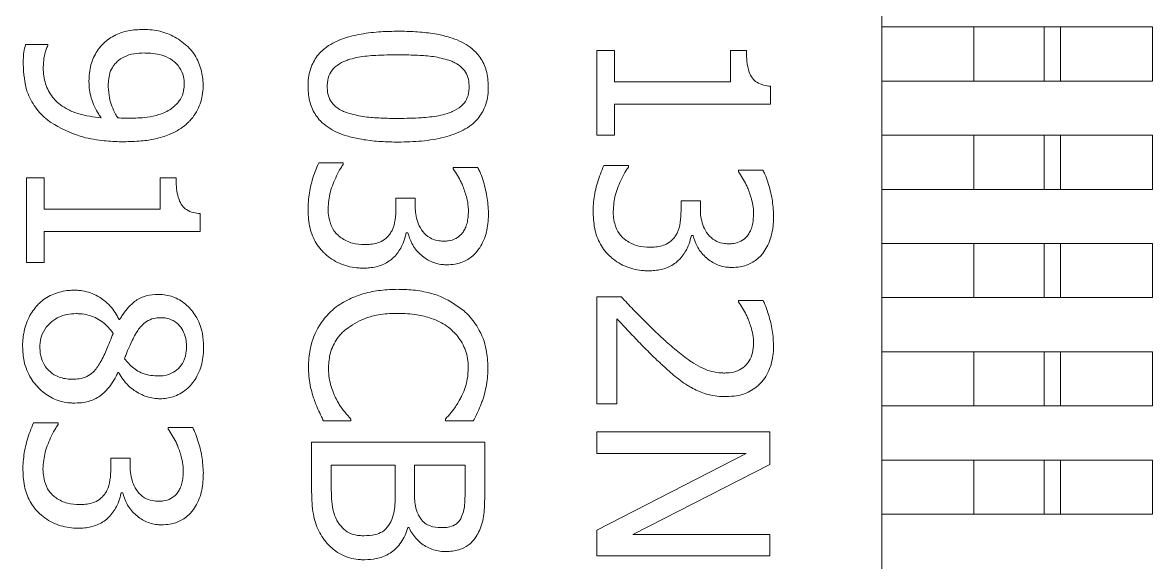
# Model space of a CAD drawing. Header units: millimetres. Extents: x 293 to 902, y 110 to 719.
# Drawn here: x 572.52 to 577.74, y 416.87 to 419.36 of the extents above; entities that cross this region are included whole.
import ezdxf

# ---------------------------------------------------------------- set-up
doc = ezdxf.new("R2010")
doc.units = ezdxf.units.MM

msp = doc.modelspace()

# ---------------------------------------------------------------- linework, layer by layer
at = {"color": 7, "linetype": 'Continuous', "lineweight": 15}
for p, q in [((576.4864, 420.22), (576.4864, 413.72)), ((576.9114, 419.345), (576.4864, 419.345)), ((576.9114, 419.095), (576.9114, 419.345)), ((577.2364, 419.095), (577.2364, 419.345)), ((577.3114, 419.345), (577.3114, 419.095)), ((577.3114, 419.345), (577.7364, 419.345)), ((577.7364, 419.095), (577.7364, 419.345)), ((572.5306, 419.264), (572.6337, 419.264)), ((572.6337, 419.264), (572.6337, 419.2588)), ((575.1695, 419.2361), (575.2512, 419.2361)), ((575.1695, 418.8459), (575.1695, 419.2361)), ((575.2512, 419.2361), (575.2512, 419.0909)), ((575.7873, 419.2361), (575.8606, 419.2361)), ((575.7873, 419.0909), (575.7873, 419.2361)), ((575.2512, 419.0909), (575.7873, 419.0909)), ((575.9721, 419.0708), (575.9721, 418.9878)), ((576.4864, 419.095), (576.9114, 419.095)), ((577.7364, 419.095), (577.3114, 419.095)), ((575.9721, 418.9878), (575.2512, 418.9878)), ((575.2512, 418.9878), (575.2512, 418.8459)), ((575.2512, 418.8459), (575.1695, 418.8459)), ((576.9114, 418.845), (576.4864, 418.845)), ((576.9114, 418.595), (576.9114, 418.845)), ((577.2364, 418.595), (577.2364, 418.845)), ((577.3114, 418.845), (577.3114, 418.595)), ((577.3114, 418.845), (577.7364, 418.845)), ((577.7364, 418.595), (577.7364, 418.845)), ((573.8848, 418.7175), (573.9982, 418.7175)), ((573.9982, 418.7175), (573.9982, 418.7097)), ((575.2019, 418.7052), (575.3154, 418.7052)), ((575.3154, 418.7052), (575.3154, 418.6974)), ((572.5352, 418.6481), (572.6168, 418.6481)), ((572.5352, 418.2578), (572.5352, 418.6481)), ((572.6168, 418.6481), (572.6168, 418.5029)), ((573.153, 418.6481), (573.2262, 418.6481)), ((573.153, 418.5029), (573.153, 418.6481)), ((574.5065, 418.689), (574.5065, 418.6954)), ((574.5065, 418.6954), (574.6199, 418.6954)), ((575.8236, 418.6766), (575.8236, 418.6831)), ((575.8236, 418.6831), (575.9371, 418.6831)), ((576.4864, 418.595), (576.9114, 418.595)), ((577.7364, 418.595), (577.3114, 418.595)), ((574.242, 418.5541), (574.3308, 418.5541)), ((574.242, 418.5087), (574.242, 418.5541)), ((574.3308, 418.5541), (574.3308, 418.5185)), ((575.5591, 418.4964), (575.5591, 418.5418)), ((575.5591, 418.5418), (575.648, 418.5418)), ((575.648, 418.5418), (575.648, 418.5061)), ((572.6168, 418.5029), (573.153, 418.5029)), ((573.3378, 418.4828), (573.3378, 418.3998)), ((573.3378, 418.3998), (572.6168, 418.3998)), ((572.6168, 418.3998), (572.6168, 418.2578)), ((574.2971, 418.3946), (574.2893, 418.3946)), ((575.6142, 418.3823), (575.6065, 418.3823)), ((576.9114, 418.345), (576.4864, 418.345)), ((576.9114, 418.095), (576.9114, 418.345)), ((577.2364, 418.095), (577.2364, 418.345)), ((577.3114, 418.345), (577.3114, 418.095)), ((577.3114, 418.345), (577.7364, 418.345)), ((577.7364, 418.095), (577.7364, 418.345)), ((572.6168, 418.2578), (572.5352, 418.2578)), ((575.1695, 418.0984), (575.283, 418.0984)), ((575.1695, 417.605), (575.1695, 418.0984)), ((575.8243, 418.0757), (575.8243, 418.0815)), ((575.8243, 418.0815), (575.9384, 418.0815)), ((576.4864, 418.095), (576.9114, 418.095)), ((577.7364, 418.095), (577.3114, 418.095)), ((572.9624, 417.994), (572.9656, 417.994)), ((575.2622, 417.9979), (575.2622, 417.605)), ((576.9114, 417.845), (576.4864, 417.845)), ((576.9114, 417.595), (576.9114, 417.845)), ((577.2364, 417.595), (577.2364, 417.845)), ((577.3114, 417.845), (577.3114, 417.595)), ((577.3114, 417.845), (577.7364, 417.845)), ((577.7364, 417.595), (577.7364, 417.845)), ((572.9611, 417.7502), (572.9578, 417.7502)), ((575.2622, 417.605), (575.1695, 417.605)), ((576.4864, 417.595), (576.9114, 417.595)), ((577.7364, 417.595), (577.3114, 417.595)), ((572.5676, 417.5168), (572.681, 417.5168)), ((572.681, 417.5168), (572.681, 417.5091)), ((574.0339, 417.5266), (573.9068, 417.5266)), ((574.0339, 417.5343), (574.0339, 417.5266)), ((574.4708, 417.5266), (574.4708, 417.535)), ((574.5992, 417.5266), (574.4708, 417.5266)), ((573.1893, 417.4948), (573.3027, 417.4948)), ((573.1893, 417.4883), (573.1893, 417.4948)), ((575.1695, 417.4754), (575.9695, 417.4754)), ((575.1695, 417.3762), (575.1695, 417.4754)), ((575.9695, 417.4754), (575.9695, 417.3243)), ((573.8523, 417.4274), (574.6523, 417.4274)), ((573.8523, 417.1979), (573.8523, 417.4274)), ((574.6523, 417.4274), (574.6523, 417.2154)), ((572.9248, 417.3535), (573.0136, 417.3535)), ((572.9248, 417.3081), (572.9248, 417.3535)), ((573.0136, 417.3535), (573.0136, 417.3178)), ((575.8593, 417.3762), (575.1695, 417.3762)), ((575.1695, 417.0222), (575.8593, 417.3762)), ((576.9114, 417.345), (576.4864, 417.345)), ((576.9114, 417.095), (576.9114, 417.345)), ((577.2364, 417.095), (577.2364, 417.345)), ((577.3114, 417.345), (577.3114, 417.095)), ((577.3114, 417.345), (577.7364, 417.345)), ((577.7364, 417.095), (577.7364, 417.345)), ((573.9431, 417.2348), (573.9431, 417.3211)), ((573.9431, 417.3211), (574.2387, 417.3211)), ((574.2387, 417.3211), (574.2387, 417.2005)), ((574.3275, 417.2005), (574.3275, 417.3211)), ((574.3275, 417.3211), (574.5616, 417.3211)), ((574.5616, 417.3211), (574.5616, 417.2193)), ((575.9695, 417.3243), (575.3361, 417.0021)), ((572.9799, 417.194), (572.9721, 417.194)), ((576.4864, 417.095), (576.9114, 417.095)), ((577.7364, 417.095), (577.3114, 417.095)), ((574.301, 417.0345), (574.2971, 417.0345)), ((575.1695, 416.9029), (575.1695, 417.0222)), ((575.3361, 417.0021), (575.9695, 417.0021)), ((575.9695, 417.0021), (575.9695, 416.9029)), ((575.9695, 416.9029), (575.1695, 416.9029))]:
    msp.add_line(p, q, dxfattribs=at)
at = {"color": 7, "linetype": 'Continuous', "lineweight": 15, "flags": 128}
for points in [[(576.9114, 419.345), (576.9748, 419.345), (577.0357, 419.345), (577.0919, 419.345), (577.1412, 419.345), (577.1816, 419.345), (577.2116, 419.345), (577.2301, 419.345), (577.2364, 419.345)], [(577.2364, 419.345), (577.2378, 419.345), (577.2421, 419.345), (577.249, 419.345), (577.2583, 419.345), (577.2697, 419.345), (577.2827, 419.345), (577.2967, 419.345), (577.3114, 419.345)], [(577.2364, 419.095), (577.2301, 419.095), (577.2116, 419.095), (577.1816, 419.095), (577.1412, 419.095), (577.0919, 419.095), (577.0357, 419.095), (576.9748, 419.095), (576.9114, 419.095)], [(577.3114, 419.095), (577.2967, 419.095), (577.2827, 419.095), (577.2697, 419.095), (577.2583, 419.095), (577.249, 419.095), (577.2421, 419.095), (577.2378, 419.095), (577.2364, 419.095)], [(576.9114, 418.845), (576.9748, 418.845), (577.0357, 418.845), (577.0919, 418.845), (577.1412, 418.845), (577.1816, 418.845), (577.2116, 418.845), (577.2301, 418.845), (577.2364, 418.845)], [(577.2364, 418.845), (577.2378, 418.845), (577.2421, 418.845), (577.249, 418.845), (577.2583, 418.845), (577.2697, 418.845), (577.2827, 418.845), (577.2967, 418.845), (577.3114, 418.845)], [(577.2364, 418.595), (577.2301, 418.595), (577.2116, 418.595), (577.1816, 418.595), (577.1412, 418.595), (577.0919, 418.595), (577.0357, 418.595), (576.9748, 418.595), (576.9114, 418.595)], [(577.3114, 418.595), (577.2967, 418.595), (577.2827, 418.595), (577.2697, 418.595), (577.2583, 418.595), (577.249, 418.595), (577.2421, 418.595), (577.2378, 418.595), (577.2364, 418.595)], [(576.9114, 418.345), (576.9748, 418.345), (577.0357, 418.345), (577.0919, 418.345), (577.1412, 418.345), (577.1816, 418.345), (577.2116, 418.345), (577.2301, 418.345), (577.2364, 418.345)], [(577.2364, 418.345), (577.2378, 418.345), (577.2421, 418.345), (577.249, 418.345), (577.2583, 418.345), (577.2697, 418.345), (577.2827, 418.345), (577.2967, 418.345), (577.3114, 418.345)], [(577.2364, 418.095), (577.2301, 418.095), (577.2116, 418.095), (577.1816, 418.095), (577.1412, 418.095), (577.0919, 418.095), (577.0357, 418.095), (576.9748, 418.095), (576.9114, 418.095)], [(577.3114, 418.095), (577.2967, 418.095), (577.2827, 418.095), (577.2697, 418.095), (577.2583, 418.095), (577.249, 418.095), (577.2421, 418.095), (577.2378, 418.095), (577.2364, 418.095)], [(576.9114, 417.845), (576.9748, 417.845), (577.0357, 417.845), (577.0919, 417.845), (577.1412, 417.845), (577.1816, 417.845), (577.2116, 417.845), (577.2301, 417.845), (577.2364, 417.845)], [(577.2364, 417.845), (577.2378, 417.845), (577.2421, 417.845), (577.249, 417.845), (577.2583, 417.845), (577.2697, 417.845), (577.2827, 417.845), (577.2967, 417.845), (577.3114, 417.845)], [(577.2364, 417.595), (577.2301, 417.595), (577.2116, 417.595), (577.1816, 417.595), (577.1412, 417.595), (577.0919, 417.595), (577.0357, 417.595), (576.9748, 417.595), (576.9114, 417.595)], [(577.3114, 417.595), (577.2967, 417.595), (577.2827, 417.595), (577.2697, 417.595), (577.2583, 417.595), (577.249, 417.595), (577.2421, 417.595), (577.2378, 417.595), (577.2364, 417.595)], [(576.9114, 417.345), (576.9748, 417.345), (577.0357, 417.345), (577.0919, 417.345), (577.1412, 417.345), (577.1816, 417.345), (577.2116, 417.345), (577.2301, 417.345), (577.2364, 417.345)], [(577.2364, 417.345), (577.2378, 417.345), (577.2421, 417.345), (577.249, 417.345), (577.2583, 417.345), (577.2697, 417.345), (577.2827, 417.345), (577.2967, 417.345), (577.3114, 417.345)], [(577.2364, 417.095), (577.2301, 417.095), (577.2116, 417.095), (577.1816, 417.095), (577.1412, 417.095), (577.0919, 417.095), (577.0357, 417.095), (576.9748, 417.095), (576.9114, 417.095)], [(577.3114, 417.095), (577.2967, 417.095), (577.2827, 417.095), (577.2697, 417.095), (577.2583, 417.095), (577.249, 417.095), (577.2421, 417.095), (577.2378, 417.095), (577.2364, 417.095)]]:
    msp.add_lwpolyline(points, dxfattribs=at)
at = {"color": 7, "linetype": 'Continuous', "lineweight": 15}
for points, knots in [([(572.871, 419.2465), (572.8752, 419.2517), (572.8942, 419.2749), (572.9377, 419.3074), (573.0049, 419.3304), (573.0517, 419.3324), (573.0752, 419.3334)], [0, 0, 0, 0, 0.087133, 0.3909941, 0.6940736, 1, 1, 1, 1]), ([(573.0752, 419.3334), (573.0819, 419.3333), (573.1154, 419.3327), (573.1622, 419.3241), (573.2242, 419.2992), (573.2555, 419.2745), (573.2762, 419.2582)], [0, 0, 0, 0, 0.0912315, 0.4589996, 0.6418413, 1, 1, 1, 1]), ([(573.8355, 419.0689), (573.8356, 419.0755), (573.8362, 419.1092), (573.8476, 419.1649), (573.8803, 419.2164), (573.9261, 419.2588), (573.9768, 419.2847), (574.0497, 419.3072), (574.1114, 419.3175), (574.184, 419.3239), (574.2256, 419.3246), (574.2517, 419.3249)], [0, 0, 0, 0, 0.0362, 0.182753, 0.301594, 0.360358, 0.520213, 0.604767, 0.774119, 0.858572, 1, 1, 1, 1]), ([(574.2517, 419.3249), (574.2584, 419.3249), (574.2917, 419.3248), (574.3517, 419.3222), (574.425, 419.3132), (574.4867, 419.2989), (574.5492, 419.2762), (574.5987, 419.2444), (574.6387, 419.1956), (574.664, 419.1417), (574.667, 419.0943), (574.6685, 419.0689)], [0, 0, 0, 0, 0.036104, 0.180598, 0.32517, 0.435279, 0.522461, 0.685395, 0.744614, 0.863036, 1, 1, 1, 1]), ([(572.5196, 419.1732), (572.5197, 419.1799), (572.5201, 419.1984), (572.5219, 419.2291), (572.5277, 419.2523), (572.5306, 419.264)], [0, 0, 0, 0, 0.218139, 0.606425, 1, 1, 1, 1]), ([(572.6337, 419.2588), (572.6309, 419.2527), (572.6225, 419.2342), (572.6146, 419.2005), (572.6131, 419.1729), (572.6123, 419.159)], [0, 0, 0, 0, 0.1957501, 0.5926011, 1, 1, 1, 1]), ([(572.8236, 419.0922), (572.8238, 419.0989), (572.8241, 419.1189), (572.8288, 419.1626), (572.8446, 419.2094), (572.8647, 419.2377), (572.871, 419.2465)], [0, 0, 0, 0, 0.1218147, 0.3658328, 0.8028188, 1, 1, 1, 1]), ([(572.9403, 419.17), (572.9448, 419.175), (572.9581, 419.1901), (572.9879, 419.2103), (573.0317, 419.2229), (573.0633, 419.2239), (573.0797, 419.2245)], [0, 0, 0, 0, 0.1293593, 0.3904095, 0.6819764, 1, 1, 1, 1]), ([(573.0797, 419.2245), (573.0864, 419.2244), (573.12, 419.2238), (573.1698, 419.2155), (573.2208, 419.1853), (573.2503, 419.1491), (573.2625, 419.1115), (573.2635, 419.0885), (573.2638, 419.0799)], [0, 0, 0, 0, 0.075876, 0.38274, 0.560263, 0.73854, 0.902215, 1, 1, 1, 1]), ([(573.2762, 419.2582), (573.2809, 419.2535), (573.3033, 419.2315), (573.3261, 419.1934), (573.3467, 419.1372), (573.3495, 419.1021), (573.3514, 419.0792)], [0, 0, 0, 0, 0.100687, 0.472491, 0.656227, 1, 1, 1, 1]), ([(575.8606, 419.2361), (575.8607, 419.2295), (575.8611, 419.196), (575.866, 419.1512), (575.886, 419.1081), (575.9098, 419.0866), (575.9394, 419.0747), (575.9616, 419.0721), (575.9721, 419.0708)], [0, 0, 0, 0, 0.0882625, 0.4439502, 0.5860437, 0.7056435, 0.8596186, 1, 1, 1, 1]), ([(572.6473, 418.9029), (572.642, 418.907), (572.6154, 418.9274), (572.5736, 418.9719), (572.5267, 419.0588), (572.5223, 419.1297), (572.5196, 419.1732)], [0, 0, 0, 0, 0.0644358, 0.3240708, 0.5842206, 1, 1, 1, 1]), ([(572.9125, 419.0682), (572.9126, 419.0749), (572.913, 419.0936), (572.9167, 419.1244), (572.927, 419.1524), (572.9374, 419.1661), (572.9403, 419.17)], [0, 0, 0, 0, 0.186083, 0.522589, 0.86309, 1, 1, 1, 1]), ([(573.9243, 419.0689), (573.9245, 419.0755), (573.9251, 419.0957), (573.9338, 419.1292), (573.9612, 419.1635), (573.9897, 419.1806), (574.0075, 419.1876), (574.0105, 419.1888)], [0, 0, 0, 0, 0.126477, 0.38221, 0.639141, 0.937732, 1, 1, 1, 1]), ([(574.0105, 419.1888), (574.0168, 419.1911), (574.0483, 419.2024), (574.095, 419.2101), (574.1694, 419.2152), (574.2172, 419.2157), (574.2517, 419.216)], [0, 0, 0, 0, 0.0820573, 0.4120675, 0.5761401, 1, 1, 1, 1]), ([(574.2517, 419.216), (574.2584, 419.216), (574.2917, 419.2159), (574.3491, 419.2137), (574.4248, 419.209), (574.4718, 419.1951), (574.4954, 419.1882)], [0, 0, 0, 0, 0.081166, 0.405902, 0.700351, 1, 1, 1, 1]), ([(574.4954, 419.1882), (574.5016, 419.1855), (574.5201, 419.1775), (574.5467, 419.1591), (574.5693, 419.129), (574.5786, 419.0977), (574.5794, 419.0774), (574.5797, 419.0689)], [0, 0, 0, 0, 0.128022, 0.386119, 0.611399, 0.836501, 1, 1, 1, 1]), ([(572.6123, 419.159), (572.6124, 419.1523), (572.6128, 419.1323), (572.6189, 419.0892), (572.6415, 419.0332), (572.6837, 418.9892), (572.7297, 418.9605), (572.7919, 418.9354), (572.8445, 418.9295), (572.8794, 418.9256)], [0, 0, 0, 0, 0.05043, 0.151531, 0.327439, 0.496766, 0.602256, 0.736267, 1, 1, 1, 1]), ([(572.8794, 418.9256), (572.8757, 418.9312), (572.8646, 418.9478), (572.8418, 418.9889), (572.8254, 419.0403), (572.8241, 419.0798), (572.8236, 419.0922)], [0, 0, 0, 0, 0.112201, 0.336871, 0.791002, 1, 1, 1, 1]), ([(572.9566, 418.9249), (572.953, 418.9306), (572.9422, 418.9475), (572.929, 418.9784), (572.916, 419.0205), (572.9138, 419.0511), (572.9125, 419.0682)], [0, 0, 0, 0, 0.132, 0.396551, 0.660814, 1, 1, 1, 1]), ([(573.2638, 419.0799), (573.2636, 419.0732), (573.2628, 419.0531), (573.2536, 419.0192), (573.2341, 418.9939), (573.2211, 418.9819), (573.2185, 418.9794)], [0, 0, 0, 0, 0.1762398, 0.5320093, 0.9048882, 1, 1, 1, 1]), ([(573.3514, 419.0792), (573.3512, 419.0726), (573.3506, 419.0389), (573.3377, 418.9784), (573.3055, 418.9272), (573.2828, 418.9049), (573.2794, 418.9016)], [0, 0, 0, 0, 0.101836, 0.513845, 0.927721, 1, 1, 1, 1]), ([(574.2523, 418.8134), (574.2457, 418.8135), (574.2123, 418.8136), (574.1523, 418.8163), (574.0789, 418.8253), (574.0171, 418.8398), (573.9542, 418.8628), (573.9046, 418.895), (573.8647, 418.944), (573.8399, 418.9974), (573.837, 419.0441), (573.8355, 419.0689)], [0, 0, 0, 0, 0.036161, 0.180883, 0.325686, 0.436574, 0.524366, 0.688707, 0.747943, 0.866307, 1, 1, 1, 1]), ([(574.0086, 418.9509), (574.0024, 418.9535), (573.9838, 418.9612), (573.9571, 418.9795), (573.9347, 419.0096), (573.9254, 419.0405), (573.9246, 419.0605), (573.9243, 419.0689)], [0, 0, 0, 0, 0.1288363, 0.3887013, 0.6139549, 0.8389511, 1, 1, 1, 1]), ([(574.6685, 419.0689), (574.6684, 419.0622), (574.6678, 419.0285), (574.6562, 418.9728), (574.623, 418.9217), (574.5765, 418.8792), (574.5248, 418.8531), (574.4469, 418.8295), (574.3779, 418.8189), (574.3065, 418.814), (574.2704, 418.8136), (574.2523, 418.8134)], [0, 0, 0, 0, 0.036272, 0.183166, 0.302151, 0.360975, 0.524214, 0.610973, 0.803728, 0.901744, 1, 1, 1, 1]), ([(574.5797, 419.0689), (574.5795, 419.0622), (574.5789, 419.042), (574.57, 419.0089), (574.5424, 418.9749), (574.515, 418.959), (574.4985, 418.9522), (574.4967, 418.9515)], [0, 0, 0, 0, 0.130277, 0.393831, 0.651755, 0.962782, 1, 1, 1, 1]), ([(573.2185, 418.9794), (573.2134, 418.975), (573.1926, 418.9572), (573.1494, 418.9391), (573.0831, 418.9247), (573.0358, 418.9237), (573.0071, 418.923)], [0, 0, 0, 0, 0.089847, 0.36694, 0.61587, 1, 1, 1, 1]), ([(573.0071, 418.923), (573.0005, 418.923), (572.9887, 418.9231), (572.9718, 418.9239), (572.9616, 418.9246), (572.9566, 418.9249)], [0, 0, 0, 0, 0.395162, 0.697519, 1, 1, 1, 1]), ([(574.2523, 418.9224), (574.2457, 418.9224), (574.2123, 418.9225), (574.1549, 418.9246), (574.0792, 418.9301), (574.0323, 418.9439), (574.0086, 418.9509)], [0, 0, 0, 0, 0.081143, 0.40581, 0.700412, 1, 1, 1, 1]), ([(574.4967, 418.9515), (574.4905, 418.9492), (574.459, 418.9377), (574.4124, 418.9301), (574.3369, 418.9235), (574.288, 418.9228), (574.2523, 418.9224)], [0, 0, 0, 0, 0.08094, 0.406283, 0.56808, 1, 1, 1, 1]), ([(572.9831, 418.8147), (572.9765, 418.8148), (572.9431, 418.815), (572.876, 418.8203), (572.7658, 418.8385), (572.6915, 418.8789), (572.6473, 418.9029)], [0, 0, 0, 0, 0.056878, 0.284635, 0.574782, 1, 1, 1, 1]), ([(573.2794, 418.9016), (573.2744, 418.8972), (573.2493, 418.8748), (573.1993, 418.8479), (573.1313, 418.8269), (573.0602, 418.8164), (573.0106, 418.8153), (572.9831, 418.8147)], [0, 0, 0, 0, 0.063408, 0.319647, 0.52946, 0.738931, 1, 1, 1, 1]), ([(573.8355, 418.499), (573.8356, 418.5057), (573.836, 418.5391), (573.8421, 418.5857), (573.858, 418.6525), (573.8739, 418.6912), (573.8848, 418.7175)], [0, 0, 0, 0, 0.0887, 0.44459, 0.622069, 1, 1, 1, 1]), ([(573.9982, 418.7097), (573.9944, 418.7042), (573.9754, 418.6766), (573.9559, 418.6337), (573.9332, 418.5713), (573.9302, 418.5317), (573.9282, 418.5055)], [0, 0, 0, 0, 0.091541, 0.459196, 0.642403, 1, 1, 1, 1]), ([(575.1527, 418.4867), (575.1527, 418.4934), (575.1532, 418.5268), (575.1592, 418.5734), (575.1752, 418.6401), (575.1911, 418.6788), (575.2019, 418.7052)], [0, 0, 0, 0, 0.0887, 0.444591, 0.622069, 1, 1, 1, 1]), ([(573.2262, 418.6481), (573.2263, 418.6415), (573.2267, 418.608), (573.2317, 418.5632), (573.2516, 418.5201), (573.2755, 418.4986), (573.3051, 418.4867), (573.3272, 418.4841), (573.3378, 418.4828)], [0, 0, 0, 0, 0.0882677, 0.4439548, 0.586047, 0.705646, 0.8596198, 1, 1, 1, 1]), ([(574.5512, 418.6099), (574.5485, 418.616), (574.5411, 418.6329), (574.5263, 418.6595), (574.5131, 418.6791), (574.5065, 418.689)], [0, 0, 0, 0, 0.219768, 0.608512, 1, 1, 1, 1]), ([(574.6199, 418.6954), (574.6229, 418.6895), (574.6378, 418.6595), (574.651, 418.6143), (574.6657, 418.5505), (574.6678, 418.5119), (574.6692, 418.4867)], [0, 0, 0, 0, 0.092661, 0.464689, 0.649985, 1, 1, 1, 1]), ([(575.3154, 418.6974), (575.3116, 418.6919), (575.2926, 418.6643), (575.2731, 418.6214), (575.2504, 418.5589), (575.2474, 418.5194), (575.2454, 418.4932)], [0, 0, 0, 0, 0.091541, 0.459199, 0.642404, 1, 1, 1, 1]), ([(575.8684, 418.5976), (575.8657, 418.6037), (575.8583, 418.6206), (575.8435, 418.6471), (575.8303, 418.6668), (575.8236, 418.6766)], [0, 0, 0, 0, 0.219787, 0.608531, 1, 1, 1, 1]), ([(575.9371, 418.6831), (575.9401, 418.6772), (575.955, 418.6472), (575.9682, 418.6019), (575.9829, 418.5382), (575.985, 418.4996), (575.9864, 418.4744)], [0, 0, 0, 0, 0.092668, 0.4646858, 0.6499783, 1, 1, 1, 1]), ([(574.5765, 418.4951), (574.5763, 418.5018), (574.5758, 418.5219), (574.5688, 418.5609), (574.5577, 418.5917), (574.5512, 418.6099)], [0, 0, 0, 0, 0.16948, 0.509297, 1, 1, 1, 1]), ([(575.8937, 418.4828), (575.8935, 418.4895), (575.893, 418.5095), (575.886, 418.5485), (575.8749, 418.5793), (575.8684, 418.5976)], [0, 0, 0, 0, 0.169466, 0.509303, 1, 1, 1, 1]), ([(573.9094, 418.3019), (573.9047, 418.3067), (573.8825, 418.3293), (573.8598, 418.3682), (573.8392, 418.4304), (573.837, 418.4709), (573.8355, 418.499)], [0, 0, 0, 0, 0.09274, 0.439837, 0.611412, 1, 1, 1, 1]), ([(573.9282, 418.5055), (573.9284, 418.4988), (573.9289, 418.4798), (573.9356, 418.4444), (573.9497, 418.4083), (573.9672, 418.3901), (573.9729, 418.3843)], [0, 0, 0, 0, 0.151104, 0.430542, 0.815768, 1, 1, 1, 1]), ([(574.2134, 418.3882), (574.2171, 418.3938), (574.2298, 418.4137), (574.24, 418.4554), (574.2413, 418.4905), (574.242, 418.5087)], [0, 0, 0, 0, 0.159747, 0.562525, 1, 1, 1, 1]), ([(574.3308, 418.5185), (574.3309, 418.5118), (574.3315, 418.4804), (574.3421, 418.4349), (574.3711, 418.39), (574.4042, 418.3659), (574.4374, 418.3568), (574.4572, 418.356), (574.465, 418.3557)], [0, 0, 0, 0, 0.084284, 0.3974485, 0.5726005, 0.7493846, 0.9019377, 1, 1, 1, 1]), ([(574.5519, 418.3979), (574.5554, 418.4036), (574.5632, 418.4164), (574.571, 418.4397), (574.5756, 418.4666), (574.5762, 418.4856), (574.5765, 418.4951)], [0, 0, 0, 0, 0.197176, 0.441461, 0.718459, 1, 1, 1, 1]), ([(575.2454, 418.4932), (575.2456, 418.4865), (575.2461, 418.4675), (575.2528, 418.432), (575.2668, 418.396), (575.2844, 418.3778), (575.2901, 418.3719)], [0, 0, 0, 0, 0.1511057, 0.4305393, 0.8157717, 1, 1, 1, 1]), ([(575.5306, 418.3758), (575.5342, 418.3815), (575.547, 418.4014), (575.5572, 418.443), (575.5585, 418.4781), (575.5591, 418.4964)], [0, 0, 0, 0, 0.159754, 0.562525, 1, 1, 1, 1]), ([(575.648, 418.5061), (575.6481, 418.4995), (575.6487, 418.468), (575.6593, 418.4226), (575.6882, 418.3777), (575.7214, 418.3536), (575.7546, 418.3444), (575.7744, 418.3437), (575.7822, 418.3434)], [0, 0, 0, 0, 0.084279, 0.397445, 0.572598, 0.74939, 0.901937, 1, 1, 1, 1]), ([(574.6692, 418.4867), (574.6691, 418.48), (574.6689, 418.46), (574.6649, 418.4132), (574.6513, 418.3613), (574.6303, 418.3283), (574.6238, 418.3181)], [0, 0, 0, 0, 0.112944, 0.339037, 0.795676, 1, 1, 1, 1]), ([(575.2266, 418.2896), (575.2219, 418.2944), (575.1997, 418.317), (575.177, 418.3558), (575.1564, 418.418), (575.1542, 418.4586), (575.1527, 418.4867)], [0, 0, 0, 0, 0.09274, 0.439837, 0.611412, 1, 1, 1, 1]), ([(575.869, 418.3856), (575.8725, 418.3913), (575.8804, 418.4041), (575.8882, 418.4274), (575.8928, 418.4543), (575.8934, 418.4733), (575.8937, 418.4828)], [0, 0, 0, 0, 0.197174, 0.441457, 0.718455, 1, 1, 1, 1]), ([(575.9864, 418.4744), (575.9863, 418.4677), (575.9861, 418.4477), (575.9821, 418.4009), (575.9685, 418.349), (575.9475, 418.316), (575.941, 418.3058)], [0, 0, 0, 0, 0.112937, 0.339037, 0.795676, 1, 1, 1, 1]), ([(574.0974, 418.3402), (574.1041, 418.3403), (574.1299, 418.3408), (574.1678, 418.3491), (574.1991, 418.3701), (574.21, 418.3838), (574.2134, 418.3882)], [0, 0, 0, 0, 0.153752, 0.596408, 0.872056, 1, 1, 1, 1]), ([(574.2893, 418.3946), (574.2878, 418.3882), (574.2831, 418.3687), (574.2707, 418.3299), (574.2499, 418.3032), (574.2374, 418.287)], [0, 0, 0, 0, 0.16579, 0.49773, 1, 1, 1, 1]), ([(574.476, 418.2468), (574.4693, 418.247), (574.4435, 418.2478), (574.3991, 418.2603), (574.3508, 418.2951), (574.3133, 418.3405), (574.3022, 418.3776), (574.2971, 418.3946)], [0, 0, 0, 0, 0.080155, 0.310559, 0.53854, 0.78796, 1, 1, 1, 1]), ([(574.465, 418.3557), (574.4717, 418.356), (574.4902, 418.3566), (574.5188, 418.3661), (574.5405, 418.3828), (574.5495, 418.3948), (574.5519, 418.3979)], [0, 0, 0, 0, 0.199969, 0.553304, 0.883155, 1, 1, 1, 1]), ([(575.7822, 418.3434), (575.7888, 418.3437), (575.8074, 418.3443), (575.836, 418.3538), (575.8577, 418.3705), (575.8667, 418.3824), (575.869, 418.3856)], [0, 0, 0, 0, 0.199969, 0.553304, 0.883155, 1, 1, 1, 1]), ([(573.9729, 418.3843), (573.978, 418.38), (573.9981, 418.3633), (574.0398, 418.3426), (574.0784, 418.341), (574.0974, 418.3402)], [0, 0, 0, 0, 0.148363, 0.580266, 1, 1, 1, 1]), ([(575.2901, 418.3719), (575.2952, 418.3677), (575.3152, 418.3509), (575.357, 418.3303), (575.3956, 418.3287), (575.4146, 418.3279)], [0, 0, 0, 0, 0.148351, 0.58026, 1, 1, 1, 1]), ([(575.4146, 418.3279), (575.4212, 418.328), (575.4471, 418.3285), (575.485, 418.3367), (575.5162, 418.3577), (575.5272, 418.3715), (575.5306, 418.3758)], [0, 0, 0, 0, 0.153761, 0.596413, 0.872057, 1, 1, 1, 1]), ([(575.6065, 418.3823), (575.6049, 418.3758), (575.6003, 418.3564), (575.5878, 418.3176), (575.5671, 418.2908), (575.5546, 418.2747)], [0, 0, 0, 0, 0.165791, 0.497727, 1, 1, 1, 1]), ([(575.7932, 418.2345), (575.7865, 418.2347), (575.7607, 418.2355), (575.7163, 418.248), (575.668, 418.2828), (575.6305, 418.3282), (575.6194, 418.3653), (575.6142, 418.3823)], [0, 0, 0, 0, 0.08016, 0.310563, 0.538543, 0.787961, 1, 1, 1, 1]), ([(574.0896, 418.2313), (574.0829, 418.2314), (574.0493, 418.232), (573.989, 418.2455), (573.937, 418.2764), (573.9133, 418.2983), (573.9094, 418.3019)], [0, 0, 0, 0, 0.10113, 0.510231, 0.919748, 1, 1, 1, 1]), ([(574.2374, 418.287), (574.2327, 418.2823), (574.2139, 418.2638), (574.1722, 418.241), (574.1251, 418.2319), (574.0974, 418.2314), (574.0896, 418.2313)], [0, 0, 0, 0, 0.123584, 0.486572, 0.856619, 1, 1, 1, 1]), ([(574.6238, 418.3181), (574.6197, 418.3128), (574.6043, 418.2928), (574.569, 418.265), (574.5205, 418.2487), (574.489, 418.2474), (574.476, 418.2468)], [0, 0, 0, 0, 0.117516, 0.445975, 0.772145, 1, 1, 1, 1]), ([(575.4068, 418.219), (575.4001, 418.2191), (575.3665, 418.2197), (575.3062, 418.2332), (575.2541, 418.2641), (575.2304, 418.286), (575.2266, 418.2896)], [0, 0, 0, 0, 0.10113, 0.510231, 0.919748, 1, 1, 1, 1]), ([(575.941, 418.3058), (575.9369, 418.3005), (575.9214, 418.2805), (575.8862, 418.2527), (575.8377, 418.2363), (575.8061, 418.235), (575.7932, 418.2345)], [0, 0, 0, 0, 0.117516, 0.445978, 0.77215, 1, 1, 1, 1]), ([(575.5546, 418.2747), (575.5498, 418.27), (575.5311, 418.2515), (575.4894, 418.2287), (575.4423, 418.2196), (575.4145, 418.2191), (575.4068, 418.219)], [0, 0, 0, 0, 0.123584, 0.486572, 0.856619, 1, 1, 1, 1]), ([(572.5857, 418.0608), (572.5905, 418.0654), (572.6122, 418.0869), (572.66, 418.1149), (572.7154, 418.1284), (572.7477, 418.1292), (572.7562, 418.1295)], [0, 0, 0, 0, 0.106279, 0.485681, 0.863785, 1, 1, 1, 1]), ([(572.7562, 418.1295), (572.7629, 418.1293), (572.794, 418.1285), (572.8489, 418.1139), (572.9112, 418.0722), (572.9454, 418.0272), (572.9595, 417.9995), (572.9624, 417.994)], [0, 0, 0, 0, 0.077052, 0.359156, 0.641043, 0.928098, 1, 1, 1, 1]), ([(573.9431, 418.0329), (573.9481, 418.0373), (573.9732, 418.0596), (574.0229, 418.0894), (574.0954, 418.1162), (574.1714, 418.131), (574.2247, 418.1326), (574.2517, 418.1334)], [0, 0, 0, 0, 0.0603184, 0.3032981, 0.5180599, 0.7565401, 1, 1, 1, 1]), ([(574.2517, 418.1334), (574.2584, 418.1333), (574.2784, 418.1332), (574.3251, 418.1306), (574.3875, 418.121), (574.4733, 418.0938), (574.5242, 418.0569), (574.5564, 418.0335)], [0, 0, 0, 0, 0.061092, 0.183311, 0.428294, 0.638814, 1, 1, 1, 1]), ([(572.9656, 417.994), (572.9691, 417.9997), (572.9864, 418.0284), (573.0192, 418.0697), (573.0745, 418.1025), (573.1154, 418.1096), (573.138, 418.11), (573.1426, 418.11)], [0, 0, 0, 0, 0.089751, 0.451912, 0.695252, 0.937961, 1, 1, 1, 1]), ([(573.1426, 418.11), (573.1493, 418.1099), (573.1782, 418.1091), (573.2291, 418.0959), (573.2841, 418.0562), (573.327, 417.9997), (573.3502, 417.9345), (573.3524, 417.8888), (573.3533, 417.8689)], [0, 0, 0, 0, 0.056115, 0.243405, 0.430915, 0.615723, 0.832829, 1, 1, 1, 1]), ([(575.283, 418.0984), (575.2875, 418.0935), (575.3104, 418.0692), (575.3533, 418.0243), (575.4121, 417.964), (575.4544, 417.9248), (575.4755, 417.9052)], [0, 0, 0, 0, 0.07331, 0.366541, 0.683111, 1, 1, 1, 1]), ([(575.8684, 417.9979), (575.8658, 418.004), (575.8587, 418.0208), (575.8436, 418.0467), (575.8308, 418.066), (575.8243, 418.0757)], [0, 0, 0, 0, 0.223393, 0.610466, 1, 1, 1, 1]), ([(575.9384, 418.0815), (575.9412, 418.0754), (575.9495, 418.0572), (575.9638, 418.0145), (575.9817, 417.9528), (575.9848, 417.9022), (575.9864, 417.8766)], [0, 0, 0, 0, 0.094543, 0.283687, 0.638208, 1, 1, 1, 1]), ([(572.517, 417.8689), (572.5171, 417.8755), (572.5176, 417.9091), (572.5259, 417.9558), (572.5489, 418.0147), (572.5715, 418.043), (572.5857, 418.0608)], [0, 0, 0, 0, 0.095988, 0.482793, 0.675246, 1, 1, 1, 1]), ([(572.5967, 417.8676), (572.597, 417.8743), (572.5976, 417.8944), (572.6068, 417.9303), (572.6323, 417.9692), (572.6718, 418.0012), (572.7177, 418.0189), (572.7499, 418.0205), (572.764, 418.0212)], [0, 0, 0, 0, 0.079083, 0.238455, 0.431632, 0.619289, 0.833299, 1, 1, 1, 1]), ([(572.764, 418.0212), (572.7707, 418.0211), (572.8008, 418.0203), (572.8425, 418.0098), (572.892, 417.9807), (572.9189, 417.9538), (572.9332, 417.9326), (572.9352, 417.9298)], [0, 0, 0, 0, 0.099084, 0.448026, 0.620692, 0.949018, 1, 1, 1, 1]), ([(573.8381, 417.7755), (573.8382, 417.7822), (573.8386, 417.8157), (573.8489, 417.8863), (573.8834, 417.9707), (573.9263, 418.0154), (573.9431, 418.0329)], [0, 0, 0, 0, 0.07005, 0.351573, 0.74706, 1, 1, 1, 1]), ([(574.2517, 418.0225), (574.245, 418.0225), (574.2116, 418.0221), (574.1589, 418.0169), (574.0817, 417.9963), (574.0376, 417.9671), (574.0099, 417.9486)], [0, 0, 0, 0, 0.077664, 0.389199, 0.615329, 1, 1, 1, 1]), ([(574.4935, 417.9512), (574.4882, 417.9553), (574.4617, 417.976), (574.4095, 417.9999), (574.3328, 418.0194), (574.2808, 418.0214), (574.2517, 418.0225)], [0, 0, 0, 0, 0.078036, 0.393195, 0.66071, 1, 1, 1, 1]), ([(574.5564, 418.0335), (574.5613, 418.029), (574.5859, 418.0062), (574.6289, 417.9501), (574.6621, 417.864), (574.6652, 417.8005), (574.6666, 417.7736)], [0, 0, 0, 0, 0.0688739, 0.3464331, 0.7221086, 1, 1, 1, 1]), ([(573.0382, 417.9259), (573.0417, 417.9316), (573.0552, 417.9538), (573.0816, 417.9832), (573.1214, 418.0006), (573.1443, 418.0018), (573.1549, 418.0024)], [0, 0, 0, 0, 0.136424, 0.53172, 0.784316, 1, 1, 1, 1]), ([(573.1549, 418.0024), (573.1616, 418.0022), (573.1817, 418.0014), (573.2136, 417.9915), (573.2431, 417.967), (573.2637, 417.9343), (573.2731, 417.9007), (573.2739, 417.8781), (573.2742, 417.8695)], [0, 0, 0, 0, 0.1000152, 0.3000573, 0.4873197, 0.6617651, 0.8709419, 1, 1, 1, 1]), ([(575.4697, 417.7865), (575.4648, 417.7911), (575.4403, 417.8137), (575.3973, 417.8555), (575.3335, 417.922), (575.2887, 417.9696), (575.2622, 417.9979)], [0, 0, 0, 0, 0.067519, 0.337633, 0.607727, 1, 1, 1, 1]), ([(575.8937, 417.8844), (575.8935, 417.8911), (575.893, 417.9112), (575.886, 417.9498), (575.8749, 417.9801), (575.8684, 417.9979)], [0, 0, 0, 0, 0.17129, 0.514723, 1, 1, 1, 1]), ([(572.9352, 417.9298), (572.9327, 417.9236), (572.9251, 417.9051), (572.9134, 417.8761), (572.9007, 417.8426), (572.8904, 417.8225), (572.8852, 417.8125)], [0, 0, 0, 0, 0.156765, 0.470283, 0.734752, 1, 1, 1, 1]), ([(572.9883, 417.8131), (572.9905, 417.8194), (572.997, 417.8384), (573.0091, 417.8665), (573.0236, 417.8978), (573.0333, 417.9165), (573.0382, 417.9259)], [0, 0, 0, 0, 0.162011, 0.486137, 0.742935, 1, 1, 1, 1]), ([(574.0099, 417.9486), (574.0049, 417.9442), (573.9813, 417.923), (573.9556, 417.8859), (573.9343, 417.8303), (573.9318, 417.796), (573.9301, 417.7742)], [0, 0, 0, 0, 0.101373, 0.481743, 0.669815, 1, 1, 1, 1]), ([(574.5758, 417.7742), (574.5757, 417.7809), (574.5749, 417.8132), (574.563, 417.8576), (574.5342, 417.9111), (574.5093, 417.9356), (574.4935, 417.9512)], [0, 0, 0, 0, 0.099607, 0.481992, 0.671129, 1, 1, 1, 1]), ([(572.7582, 417.6083), (572.7515, 417.6084), (572.7316, 417.6088), (572.6876, 417.6157), (572.6409, 417.6359), (572.5928, 417.6733), (572.5595, 417.7127), (572.5355, 417.7602), (572.5202, 417.8094), (572.5182, 417.8464), (572.517, 417.8689)], [0, 0, 0, 0, 0.050579, 0.150939, 0.336215, 0.427737, 0.612012, 0.72094, 0.829835, 1, 1, 1, 1]), ([(572.7478, 417.7185), (572.7411, 417.7186), (572.7156, 417.7193), (572.6754, 417.7291), (572.6354, 417.7577), (572.6095, 417.7945), (572.5981, 417.8329), (572.5971, 417.8577), (572.5967, 417.8676)], [0, 0, 0, 0, 0.0837819, 0.3213156, 0.5054052, 0.6893234, 0.8761759, 1, 1, 1, 1]), ([(573.2742, 417.8695), (573.274, 417.8629), (573.2734, 417.8392), (573.2644, 417.8024), (573.2387, 417.7667), (573.2056, 417.7433), (573.1736, 417.7342), (573.1542, 417.7336), (573.1484, 417.7334)], [0, 0, 0, 0, 0.096302, 0.342053, 0.531259, 0.719991, 0.916602, 1, 1, 1, 1]), ([(573.3533, 417.8689), (573.3532, 417.8622), (573.3529, 417.8422), (573.3479, 417.7954), (573.3283, 417.7335), (573.2825, 417.6739), (573.2241, 417.6373), (573.1768, 417.6287), (573.1531, 417.6284), (573.1497, 417.6283)], [0, 0, 0, 0, 0.0567529, 0.1704126, 0.4000666, 0.5987479, 0.798403, 0.9710279, 1, 1, 1, 1]), ([(575.4755, 417.9052), (575.4805, 417.9007), (575.5052, 417.8783), (575.5406, 417.8479), (575.5827, 417.8152), (575.6182, 417.7903), (575.6696, 417.7614), (575.7205, 417.7479), (575.7551, 417.7471), (575.7608, 417.747)], [0, 0, 0, 0, 0.059935, 0.299738, 0.41963, 0.539557, 0.688541, 0.949196, 1, 1, 1, 1]), ([(575.9864, 417.8766), (575.9863, 417.87), (575.9858, 417.8364), (575.9761, 417.7756), (575.938, 417.7059), (575.8803, 417.6602), (575.821, 417.6405), (575.7831, 417.6388), (575.7666, 417.6381)], [0, 0, 0, 0, 0.054681, 0.275097, 0.497788, 0.689031, 0.865083, 1, 1, 1, 1]), ([(575.8612, 417.7865), (575.8654, 417.7918), (575.8778, 417.8078), (575.8911, 417.8412), (575.8928, 417.8696), (575.8937, 417.8844)], [0, 0, 0, 0, 0.190923, 0.576207, 1, 1, 1, 1]), ([(572.8852, 417.8125), (572.882, 417.8067), (572.8698, 417.785), (572.8487, 417.7541), (572.8141, 417.7285), (572.7803, 417.7197), (572.7581, 417.7188), (572.7478, 417.7185)], [0, 0, 0, 0, 0.112747, 0.420948, 0.623749, 0.82597, 1, 1, 1, 1]), ([(573.1484, 417.7334), (573.1418, 417.7335), (573.1105, 417.7342), (573.0577, 417.7458), (573.0136, 417.7816), (572.9945, 417.8054), (572.9883, 417.8131)], [0, 0, 0, 0, 0.107607, 0.506209, 0.841085, 1, 1, 1, 1]), ([(573.8614, 417.6329), (573.8594, 417.6392), (573.8532, 417.6583), (573.8444, 417.6913), (573.8386, 417.7328), (573.8382, 417.7612), (573.8381, 417.7755)], [0, 0, 0, 0, 0.137688, 0.413238, 0.704675, 1, 1, 1, 1]), ([(573.9301, 417.7742), (573.9302, 417.7676), (573.9308, 417.734), (573.9408, 417.6802), (573.961, 417.6376), (573.9697, 417.6193)], [0, 0, 0, 0, 0.124045, 0.624435, 1, 1, 1, 1]), ([(574.5376, 417.6251), (574.5407, 417.631), (574.55, 417.6487), (574.5622, 417.6799), (574.5741, 417.7238), (574.5752, 417.7557), (574.5758, 417.7742)], [0, 0, 0, 0, 0.128628, 0.38621, 0.643974, 1, 1, 1, 1]), ([(574.6666, 417.7736), (574.6665, 417.7669), (574.6663, 417.7469), (574.6636, 417.7132), (574.6567, 417.6728), (574.6495, 417.6462), (574.6459, 417.6329)], [0, 0, 0, 0, 0.1401932, 0.4207812, 0.7094063, 1, 1, 1, 1]), ([(575.6065, 417.6796), (575.6007, 417.6829), (575.5717, 417.6996), (575.5257, 417.7354), (575.4878, 417.77), (575.4697, 417.7865)], [0, 0, 0, 0, 0.114977, 0.576317, 1, 1, 1, 1]), ([(575.7608, 417.747), (575.7674, 417.7472), (575.7876, 417.7477), (575.8195, 417.7552), (575.8464, 417.7707), (575.858, 417.7831), (575.8612, 417.7865)], [0, 0, 0, 0, 0.180154, 0.543295, 0.872142, 1, 1, 1, 1]), ([(572.9578, 417.7502), (572.955, 417.7442), (572.9404, 417.714), (572.9104, 417.6689), (572.8577, 417.6262), (572.8054, 417.6101), (572.7718, 417.6088), (572.7582, 417.6083)], [0, 0, 0, 0, 0.076686, 0.385813, 0.614146, 0.843212, 1, 1, 1, 1]), ([(573.1497, 417.6283), (573.1431, 417.6286), (573.1148, 417.6295), (573.0661, 417.6445), (573.0078, 417.6812), (572.976, 417.7217), (572.9627, 417.747), (572.9611, 417.7502)], [0, 0, 0, 0, 0.085106, 0.360689, 0.635061, 0.954217, 1, 1, 1, 1]), ([(575.7666, 417.6381), (575.7599, 417.6382), (575.7264, 417.6387), (575.6704, 417.6479), (575.6264, 417.6697), (575.6065, 417.6796)], [0, 0, 0, 0, 0.119782, 0.602557, 1, 1, 1, 1]), ([(573.9068, 417.5266), (573.904, 417.5326), (573.8956, 417.5508), (573.878, 417.5851), (573.8675, 417.6153), (573.8614, 417.6329)], [0, 0, 0, 0, 0.172866, 0.518604, 1, 1, 1, 1]), ([(573.9697, 417.6193), (573.9731, 417.6135), (573.9838, 417.5954), (574.0045, 417.5664), (574.024, 417.5451), (574.0339, 417.5343)], [0, 0, 0, 0, 0.1874935, 0.5915745, 1, 1, 1, 1]), ([(574.4708, 417.535), (574.4752, 417.54), (574.4885, 417.555), (574.513, 417.5834), (574.5287, 417.61), (574.5376, 417.6251)], [0, 0, 0, 0, 0.177937, 0.533854, 1, 1, 1, 1]), ([(574.6459, 417.6329), (574.6437, 417.6266), (574.6373, 417.6076), (574.6224, 417.5718), (574.6077, 417.5432), (574.5992, 417.5266)], [0, 0, 0, 0, 0.172081, 0.516409, 1, 1, 1, 1]), ([(572.5183, 417.2984), (572.5184, 417.305), (572.5188, 417.3385), (572.5249, 417.3851), (572.5408, 417.4518), (572.5567, 417.4905), (572.5676, 417.5168)], [0, 0, 0, 0, 0.088697, 0.444591, 0.622069, 1, 1, 1, 1]), ([(572.681, 417.5091), (572.6772, 417.5036), (572.6583, 417.476), (572.6388, 417.4331), (572.6161, 417.3706), (572.613, 417.331), (572.611, 417.3048)], [0, 0, 0, 0, 0.0915385, 0.4592002, 0.6424041, 1, 1, 1, 1]), ([(573.234, 417.4092), (573.2313, 417.4153), (573.2239, 417.4323), (573.2091, 417.4588), (573.1959, 417.4785), (573.1893, 417.4883)], [0, 0, 0, 0, 0.219768, 0.6085142, 1, 1, 1, 1]), ([(573.3027, 417.4948), (573.3057, 417.4888), (573.3207, 417.4589), (573.3338, 417.4136), (573.3486, 417.3499), (573.3507, 417.3113), (573.352, 417.286)], [0, 0, 0, 0, 0.092662, 0.464691, 0.649985, 1, 1, 1, 1]), ([(573.2593, 417.2945), (573.2591, 417.3012), (573.2586, 417.3212), (573.2516, 417.3602), (573.2405, 417.391), (573.234, 417.4092)], [0, 0, 0, 0, 0.169476, 0.509295, 1, 1, 1, 1]), ([(572.5922, 417.1013), (572.5875, 417.106), (572.5653, 417.1286), (572.5427, 417.1675), (572.522, 417.2297), (572.5198, 417.2702), (572.5183, 417.2984)], [0, 0, 0, 0, 0.0927401, 0.4398379, 0.6114132, 1, 1, 1, 1]), ([(572.611, 417.3048), (572.6112, 417.2982), (572.6118, 417.2791), (572.6185, 417.2437), (572.6325, 417.2077), (572.6501, 417.1895), (572.6557, 417.1836)], [0, 0, 0, 0, 0.151103, 0.430545, 0.815783, 1, 1, 1, 1]), ([(572.8963, 417.1875), (572.8999, 417.1932), (572.9126, 417.213), (572.9228, 417.2547), (572.9241, 417.2898), (572.9248, 417.3081)], [0, 0, 0, 0, 0.159753, 0.562522, 1, 1, 1, 1]), ([(573.0136, 417.3178), (573.0137, 417.3111), (573.0144, 417.2797), (573.0249, 417.2343), (573.0539, 417.1894), (573.087, 417.1653), (573.1202, 417.1561), (573.14, 417.1554), (573.1478, 417.1551)], [0, 0, 0, 0, 0.0842759, 0.3974435, 0.5725962, 0.7493886, 0.9019374, 1, 1, 1, 1]), ([(573.2347, 417.1972), (573.2382, 417.2029), (573.246, 417.2157), (573.2538, 417.239), (573.2584, 417.266), (573.259, 417.2849), (573.2593, 417.2945)], [0, 0, 0, 0, 0.197175, 0.441466, 0.718454, 1, 1, 1, 1]), ([(573.352, 417.286), (573.3519, 417.2794), (573.3517, 417.2594), (573.3477, 417.2126), (573.3341, 417.1607), (573.3131, 417.1277), (573.3066, 417.1175)], [0, 0, 0, 0, 0.112948, 0.339041, 0.795676, 1, 1, 1, 1]), ([(572.7802, 417.1395), (572.7869, 417.1397), (572.8127, 417.1402), (572.8507, 417.1484), (572.8819, 417.1694), (572.8928, 417.1832), (572.8963, 417.1875)], [0, 0, 0, 0, 0.153748, 0.596405, 0.872055, 1, 1, 1, 1]), ([(572.9721, 417.194), (572.9706, 417.1875), (572.966, 417.168), (572.9535, 417.1293), (572.9327, 417.1025), (572.9202, 417.0864)], [0, 0, 0, 0, 0.165792, 0.497723, 1, 1, 1, 1]), ([(573.1588, 417.0462), (573.1521, 417.0464), (573.1263, 417.0472), (573.082, 417.0597), (573.0336, 417.0944), (572.9961, 417.1398), (572.985, 417.1769), (572.9799, 417.194)], [0, 0, 0, 0, 0.080152, 0.310558, 0.538539, 0.787958, 1, 1, 1, 1]), ([(573.1478, 417.1551), (573.1545, 417.1553), (573.173, 417.156), (573.2017, 417.1655), (573.2234, 417.1821), (573.2323, 417.1941), (573.2347, 417.1972)], [0, 0, 0, 0, 0.199964, 0.553301, 0.883155, 1, 1, 1, 1]), ([(573.9172, 416.9677), (573.9132, 416.9731), (573.8932, 417.0001), (573.872, 417.0429), (573.8545, 417.1156), (573.8532, 417.1635), (573.8523, 417.1979)], [0, 0, 0, 0, 0.082102, 0.413502, 0.57805, 1, 1, 1, 1]), ([(573.9768, 417.0533), (573.9733, 417.059), (573.9593, 417.0817), (573.9432, 417.1433), (573.9431, 417.1991), (573.9431, 417.2348)], [0, 0, 0, 0, 0.1071033, 0.4272558, 1, 1, 1, 1]), ([(574.2387, 417.2005), (574.2387, 417.1938), (574.2386, 417.1738), (574.2374, 417.1404), (574.2342, 417.0991), (574.2234, 417.0735), (574.218, 417.0604)], [0, 0, 0, 0, 0.140035, 0.420174, 0.704617, 1, 1, 1, 1]), ([(574.3541, 417.0779), (574.3507, 417.0837), (574.3402, 417.1009), (574.3271, 417.1421), (574.3274, 417.178), (574.3275, 417.2005)], [0, 0, 0, 0, 0.157246, 0.474612, 1, 1, 1, 1]), ([(574.5616, 417.2193), (574.5616, 417.2126), (574.5615, 417.1926), (574.5604, 417.1584), (574.5586, 417.1152), (574.5468, 417.088), (574.5408, 417.0741)], [0, 0, 0, 0, 0.135031, 0.405137, 0.696078, 1, 1, 1, 1]), ([(574.6523, 417.2154), (574.6523, 417.2087), (574.6522, 417.1754), (574.6511, 417.1154), (574.6422, 417.0498), (574.625, 417.0155), (574.6199, 417.0053)], [0, 0, 0, 0, 0.093152, 0.465874, 0.841216, 1, 1, 1, 1]), ([(572.6557, 417.1836), (572.6609, 417.1793), (572.6809, 417.1626), (572.7226, 417.1419), (572.7612, 417.1403), (572.7802, 417.1395)], [0, 0, 0, 0, 0.148361, 0.580268, 1, 1, 1, 1]), ([(572.7724, 417.0306), (572.7658, 417.0307), (572.7321, 417.0314), (572.6718, 417.0449), (572.6198, 417.0757), (572.5961, 417.0977), (572.5922, 417.1013)], [0, 0, 0, 0, 0.10113, 0.510231, 0.919748, 1, 1, 1, 1]), ([(572.9202, 417.0864), (572.9155, 417.0817), (572.8968, 417.0631), (572.8551, 417.0404), (572.8079, 417.0313), (572.7802, 417.0308), (572.7724, 417.0306)], [0, 0, 0, 0, 0.12359, 0.486572, 0.856623, 1, 1, 1, 1]), ([(573.3066, 417.1175), (573.3026, 417.1122), (573.2871, 417.0921), (573.2518, 417.0644), (573.2033, 417.048), (573.1718, 417.0467), (573.1588, 417.0462)], [0, 0, 0, 0, 0.117521, 0.445973, 0.772146, 1, 1, 1, 1]), ([(574.0935, 416.9956), (574.0868, 416.9958), (574.0667, 416.9963), (574.0335, 417.0028), (574.0001, 417.0241), (573.9843, 417.0439), (573.9768, 417.0533)], [0, 0, 0, 0, 0.147303, 0.444118, 0.735111, 1, 1, 1, 1]), ([(574.218, 417.0604), (574.2147, 417.0547), (574.2046, 417.0371), (574.1819, 417.0128), (574.1406, 416.9976), (574.111, 416.9964), (574.0935, 416.9956)], [0, 0, 0, 0, 0.134461, 0.407067, 0.647953, 1, 1, 1, 1]), ([(574.2971, 417.0345), (574.2952, 417.0281), (574.2863, 416.998), (574.2606, 416.9515), (574.2096, 416.9088), (574.1539, 416.8876), (574.1158, 416.8857), (574.098, 416.8848)], [0, 0, 0, 0, 0.074365, 0.349936, 0.576387, 0.802666, 1, 1, 1, 1]), ([(574.4721, 416.9224), (574.4654, 416.9225), (574.4386, 416.9233), (574.3924, 416.9361), (574.3418, 416.9716), (574.3142, 417.0082), (574.3029, 417.0306), (574.301, 417.0345)], [0, 0, 0, 0, 0.092861, 0.37401, 0.650782, 0.938956, 1, 1, 1, 1]), ([(574.4572, 417.0332), (574.4505, 417.0334), (574.4271, 417.0339), (574.3934, 417.0403), (574.3666, 417.0602), (574.3575, 417.0731), (574.3541, 417.0779)], [0, 0, 0, 0, 0.1703429, 0.5992702, 0.8485421, 1, 1, 1, 1]), ([(574.5408, 417.0741), (574.5371, 417.0684), (574.5296, 417.0572), (574.5101, 417.0428), (574.4851, 417.0345), (574.4659, 417.0336), (574.4572, 417.0332)], [0, 0, 0, 0, 0.206461, 0.41345, 0.731359, 1, 1, 1, 1]), ([(574.6199, 417.0053), (574.6167, 416.9995), (574.6053, 416.9793), (574.578, 416.9499), (574.5292, 416.9262), (574.4926, 416.9237), (574.4721, 416.9224)], [0, 0, 0, 0, 0.112058, 0.388121, 0.658619, 1, 1, 1, 1]), ([(574.098, 416.8848), (574.0914, 416.8849), (574.0577, 416.8855), (574.0107, 416.8966), (573.9561, 416.9268), (573.932, 416.9521), (573.9172, 416.9677)], [0, 0, 0, 0, 0.097409, 0.492391, 0.687866, 1, 1, 1, 1])]:
    msp.add_open_spline(points, degree=3, knots=knots, dxfattribs=at)

doc.saveas('drawing.dxf')
